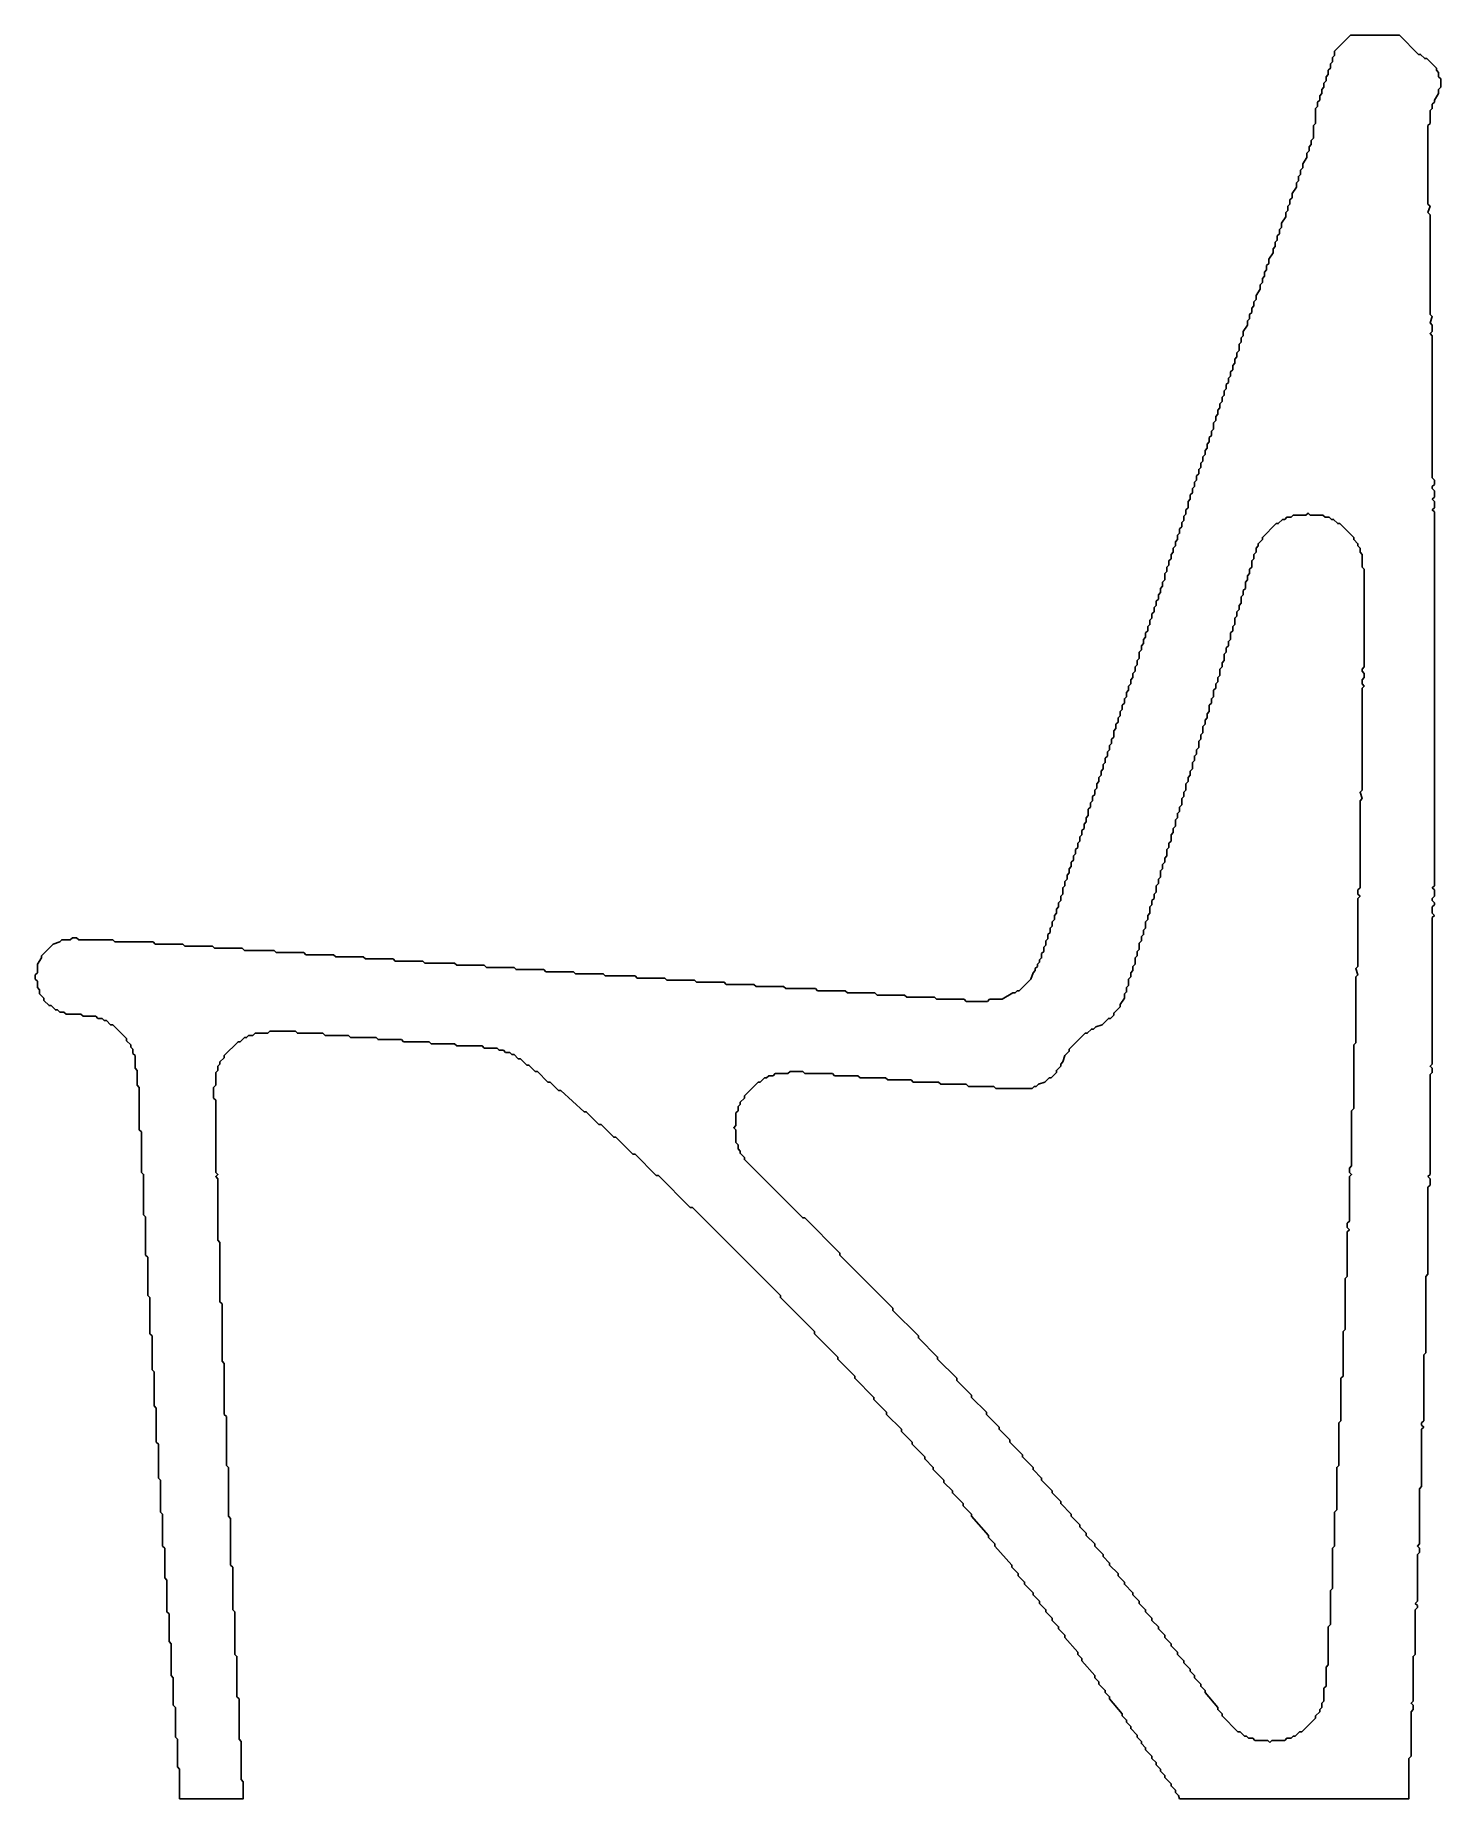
# Model space of a CAD drawing. Header units: metres. Extents: x 28 to 690, y 0 to 830.
import ezdxf

# ---------------------------------------------------------------- set-up
doc = ezdxf.new("R2010")
doc.units = ezdxf.units.M

msp = doc.modelspace()

# ---------------------------------------------------------------- linework, layer by layer
at = {"layer": 'CUT'}
for points in [[(97, 0), (125.5, 0), (125.5, 8), (124.5, 9), (124.5, 27), (123.5, 28), (123.5, 47), (122.5, 48), (122.5, 67), (121.5, 68), (121.5, 88), (120.5, 89), (120.5, 109), (119.5, 110), (119.5, 132), (118.5, 133), (118.5, 156), (117.5, 157), (117.5, 180), (116.5, 181), (116.5, 205), (115.5, 206), (115.5, 233), (114.5, 234), (114.5, 262), (113.5, 263), (113.5, 292), (112.5, 293), (113.5, 294), (112.5, 295), (112.5, 329), (111.5, 330), (111.5, 335), (112.5, 336), (112.5, 342), (113.5, 343), (113.5, 345), (114.5, 346), (114.5, 347), (116.5, 349), (116.5, 350), (123, 356.5), (124, 356.5), (126, 358.5), (127, 358.5), (128, 359.5), (130, 359.5), (131, 360.5), (137, 360.5), (138, 361.5), (150, 361.5), (151, 360.5), (163, 360.5), (164, 359.5), (175, 359.5), (176, 358.5), (188, 358.5), (189, 357.5), (200, 357.5), (201, 356.5), (213, 356.5), (214, 355.5), (225, 355.5), (226, 354.5), (238, 354.5), (239, 353.5), (245, 353.5), (246, 352.5), (248, 352.5), (249, 351.5), (251, 351.5), (252, 350.5), (253, 350.5), (255, 348.5), (256, 348.5), (259, 345.5), (260, 345.5), (263, 342.5), (264, 342.5), (269, 337.5), (270, 337.5), (274, 333.5), (275, 333.5), (286, 323.5), (287, 323.5), (293, 317.5), (294, 317.5), (300, 311.5), (301, 311.5), (309, 303.5), (310, 303.5), (320, 293.5), (321, 293.5), (336, 278.5), (337, 278.5), (378.5, 237), (378.5, 236), (394.5, 220), (394.5, 219), (405.5, 208), (405.5, 207), (413.5, 199), (413.5, 198), (422.5, 189), (422.5, 188), (428.5, 182), (428.5, 181), (435.5, 174), (435.5, 173), (440.5, 168), (440.5, 167), (446.5, 161), (446.5, 160), (450.5, 156), (450.5, 155), (455.5, 150), (455.5, 149), (459.5, 145), (459.5, 144), (464.5, 139), (464.5, 138), (468.5, 134), (468.5, 133), (476.5, 124), (476.5, 123), (479.5, 120), (479.5, 119), (487.5, 110), (487.5, 109), (490.5, 106), (490.5, 105), (493.5, 102), (493.5, 101), (497.5, 97), (497.5, 96), (500.5, 93), (500.5, 92), (503.5, 89), (503.5, 88), (506.5, 85), (506.5, 84), (509.5, 81), (509.5, 80), (512.5, 77), (512.5, 76), (518.5, 69), (518.5, 68), (520.5, 66), (520.5, 65), (526.5, 58), (526.5, 57), (528.5, 55), (528.5, 54), (531.5, 51), (531.5, 50), (533.5, 48), (533.5, 47), (539.5, 40), (539.5, 39), (541.5, 37), (541.5, 36), (543.5, 34), (543.5, 33), (546.5, 30), (546.5, 29), (548.5, 27), (548.5, 26), (550.5, 24), (550.5, 23), (553.5, 20), (553.5, 19), (555.5, 17), (555.5, 16), (557.5, 14), (557.5, 13), (559.5, 11), (559.5, 10), (562.5, 7), (562.5, 6), (564.5, 4), (564.5, 3), (566, 1.5), (566.5, 0), (674.5, 0), (674.5, 19), (675.5, 20), (675.5, 41), (676.5, 42), (676.5, 44), (675.5, 45), (676.5, 46), (676.5, 67), (677.5, 68), (677.5, 89), (678.5, 90), (678.5, 91), (677.5, 92), (678.5, 93), (678.5, 115), (679.5, 116), (679.5, 118), (678.5, 119), (679.5, 120), (679.5, 146), (680.5, 147), (680.5, 174), (681.5, 175), (680.5, 176), (680.5, 177), (681.5, 178), (681.5, 209), (682.5, 210), (682.5, 246), (683.5, 247), (683.5, 288), (684.5, 289), (684.5, 292), (683.5, 293), (684.5, 294), (684.5, 341), (685.5, 342), (685.5, 344), (684.5, 345), (685.5, 346), (685.5, 415), (686.5, 416), (685.5, 417), (685.5, 420), (686.5, 421), (686.5, 422), (685.5, 423), (685.5, 424), (686.5, 425), (686.5, 428), (685.5, 429), (686.5, 430), (686.5, 556), (686.5, 606), (685.5, 607), (686.5, 608), (686.5, 611), (685.5, 612), (686.5, 613), (686.5, 616), (685.5, 617), (685.5, 618), (686.5, 619), (686.5, 621), (685.5, 622), (685.5, 689), (684.5, 690), (685.5, 691), (685.5, 694), (684.5, 695), (685.5, 698), (684.5, 699), (684.5, 746), (683.5, 747), (684.5, 750), (683.5, 751), (683.5, 788), (684.5, 789), (684.5, 795), (685.5, 796), (685.5, 798), (686.5, 799), (686.5, 800), (688.5, 803), (688.5, 805), (689.5, 806), (689.5, 810), (688.5, 811), (688.5, 813), (687.5, 814), (687.5, 815), (683, 819.5), (682, 819.5), (680, 821.5), (679, 821.5), (670, 830.5), (647, 830.5), (639.5, 823), (639.5, 821), (638.5, 820), (638.5, 818), (637.5, 817), (637.5, 815), (636.5, 814), (636.5, 812), (635.5, 811), (635.5, 809), (634.5, 808), (634.5, 806), (633.5, 805), (633.5, 803), (632.5, 802), (632.5, 800), (631.5, 799), (631.5, 797), (630.5, 796), (630.5, 789), (629.5, 788), (629.5, 782), (628.5, 781), (628.5, 779), (627.5, 778), (627.5, 776), (626.5, 775), (626.5, 773), (624.5, 770), (624.5, 768), (623.5, 767), (623.5, 765), (622.5, 764), (622.5, 762), (621.5, 761), (621.5, 759), (619.5, 756), (619.5, 754), (618.5, 753), (618.5, 751), (617.5, 750), (617.5, 748), (616.5, 747), (616.5, 745), (614.5, 742), (614.5, 740), (613.5, 739), (613.5, 737), (612.5, 736), (612.5, 734), (611.5, 733), (611.5, 731), (610.5, 730), (610.5, 728), (608.5, 725), (608.5, 723), (607.5, 722), (607.5, 720), (606.5, 719), (606.5, 717), (605.5, 716), (605.5, 714), (604.5, 713), (604.5, 711), (602.5, 708), (602.5, 706), (601.5, 705), (601.5, 703), (600.5, 702), (600.5, 700), (599.5, 699), (599.5, 697), (598.5, 696), (598.5, 694), (596.5, 691), (596.5, 689), (595.5, 688), (595.5, 686), (594.5, 685), (594.5, 682), (593.5, 681), (593.5, 679), (592.5, 678), (592.5, 676), (591.5, 675), (591.5, 673), (590.5, 672), (590.5, 670), (589.5, 669), (589.5, 667), (588.5, 666), (588.5, 664), (587.5, 663), (587.5, 661), (586.5, 660), (586.5, 658), (585.5, 657), (585.5, 655), (584.5, 654), (584.5, 652), (583.5, 651), (583.5, 649), (582.5, 648), (582.5, 645), (581.5, 644), (581.5, 642), (580.5, 641), (580.5, 639), (579.5, 638), (579.5, 636), (578.5, 635), (578.5, 633), (577.5, 632), (577.5, 630), (576.5, 629), (576.5, 627), (575.5, 626), (575.5, 624), (574.5, 623), (574.5, 621), (573.5, 620), (573.5, 618), (572.5, 617), (572.5, 615), (571.5, 614), (571.5, 612), (570.5, 611), (570.5, 608), (569.5, 607), (569.5, 605), (568.5, 604), (568.5, 602), (567.5, 601), (567.5, 599), (566.5, 598), (566.5, 596), (565.5, 595), (565.5, 593), (564.5, 592), (564.5, 590), (563.5, 589), (563.5, 587), (562.5, 586), (562.5, 584), (561.5, 583), (561.5, 581), (560.5, 580), (560.5, 578), (559.5, 577), (559.5, 574), (558.5, 573), (558.5, 571), (557.5, 570), (557.5, 568), (556.5, 567), (556.5, 565), (555.5, 564), (555.5, 562), (554.5, 561), (554.5, 559), (553.5, 558), (553.5, 556), (552.5, 555), (552.5, 553), (551.5, 552), (551.5, 550), (550.5, 549), (550.5, 547), (549.5, 546), (549.5, 544), (548.5, 543), (548.5, 541), (547.5, 540), (547.5, 537), (546.5, 536), (546.5, 534), (545.5, 533), (545.5, 531), (544.5, 530), (544.5, 528), (543.5, 527), (543.5, 525), (542.5, 524), (542.5, 522), (541.5, 521), (541.5, 519), (540.5, 518), (540.5, 516), (539.5, 515), (539.5, 513), (538.5, 512), (538.5, 510), (537.5, 509), (537.5, 507), (536.5, 506), (536.5, 504), (535.5, 503), (535.5, 500), (534.5, 499), (534.5, 497), (533.5, 496), (533.5, 494), (532.5, 493), (532.5, 491), (531.5, 490), (531.5, 488), (530.5, 487), (530.5, 485), (529.5, 484), (529.5, 482), (528.5, 481), (528.5, 479), (527.5, 478), (527.5, 476), (526.5, 475), (526.5, 473), (525.5, 472), (525.5, 470), (524.5, 469), (524.5, 467), (523.5, 466), (523.5, 463), (522.5, 462), (522.5, 460), (521.5, 459), (521.5, 457), (520.5, 456), (520.5, 454), (519.5, 453), (519.5, 451), (518.5, 450), (518.5, 448), (517.5, 447), (517.5, 445), (516.5, 444), (516.5, 442), (515.5, 441), (515.5, 439), (514.5, 438), (514.5, 436), (513.5, 435), (513.5, 433), (512.5, 432), (512.5, 430), (511.5, 429), (511.5, 426), (510.5, 425), (510.5, 423), (509.5, 422), (509.5, 420), (508.5, 419), (508.5, 417), (507.5, 416), (507.5, 414), (506.5, 413), (506.5, 411), (505.5, 410), (505.5, 408), (504.5, 407), (504.5, 405), (503.5, 404), (503.5, 402), (502.5, 401), (502.5, 399), (501.5, 398), (501.5, 396), (500.5, 395), (500.5, 394), (499.5, 393), (499.5, 392), (498.5, 391), (498.5, 390), (497.5, 389), (496.5, 386), (491, 380.5), (490, 380.5), (489, 379.5), (488, 379.5), (483, 376.5), (477, 376.5), (476, 375.5), (466, 375.5), (465, 376.5), (452, 376.5), (451, 377.5), (438, 377.5), (437, 378.5), (424, 378.5), (423, 379.5), (410, 379.5), (409, 380.5), (396, 380.5), (395, 381.5), (381, 381.5), (380, 382.5), (367, 382.5), (366, 383.5), (353, 383.5), (352, 384.5), (339, 384.5), (338, 385.5), (325, 385.5), (324, 386.5), (311, 386.5), (310, 387.5), (296, 387.5), (295, 388.5), (282, 388.5), (281, 389.5), (268, 389.5), (267, 390.5), (254, 390.5), (253, 391.5), (240, 391.5), (239, 392.5), (226, 392.5), (225, 393.5), (211, 393.5), (210, 394.5), (197, 394.5), (196, 395.5), (183, 395.5), (182, 396.5), (169, 396.5), (168, 397.5), (155, 397.5), (154, 398.5), (141, 398.5), (140, 399.5), (126, 399.5), (125, 400.5), (112, 400.5), (111, 401.5), (98, 401.5), (97, 402.5), (84, 402.5), (83, 403.5), (65, 403.5), (64, 404.5), (48, 404.5), (47, 405.5), (45, 405.5), (44, 404.5), (40, 404.5), (39, 403.5), (36, 402.5), (30.5, 397), (30.5, 396), (28.5, 393), (28.5, 389), (27.5, 388), (27.5, 386), (28.5, 385), (28.5, 382), (29.5, 381), (29.5, 379), (31.5, 377), (31.5, 376), (34, 373.5), (35, 373.5), (37, 371.5), (38, 371.5), (39, 370.5), (41, 370.5), (42, 369.5), (49, 369.5), (50, 368.5), (56, 368.5), (57, 367.5), (59, 367.5), (60, 366.5), (61, 366.5), (63, 364.5), (64, 364.5), (70.5, 358), (70.5, 357), (72.5, 355), (72.5, 354), (73.5, 353), (73.5, 351), (74.5, 350), (74.5, 344), (75.5, 343), (75.5, 336), (76.5, 335), (76.5, 315), (77.5, 314), (77.5, 295), (78.5, 294), (78.5, 275), (79.5, 274), (79.5, 256), (80.5, 255), (80.5, 237), (81.5, 236), (81.5, 219), (82.5, 218), (82.5, 202), (83.5, 201), (83.5, 185), (84.5, 184), (84.5, 168), (85.5, 167), (85.5, 151), (86.5, 150), (86.5, 135), (87.5, 134), (87.5, 119), (88.5, 118), (88.5, 104), (89.5, 103), (89.5, 88), (90.5, 87), (90.5, 74), (91.5, 73), (91.5, 58), (92.5, 57), (92.5, 44), (93.5, 43), (93.5, 29), (94.5, 28), (94.5, 15), (95.5, 14), (95.5, 0)], [(609, 26.5), (608, 27.5), (602, 27.5), (601, 28.5), (599, 28.5), (598, 29.5), (597, 29.5), (595, 31.5), (594, 31.5), (586.5, 39), (586.5, 40), (584.5, 42), (584.5, 43), (578.5, 50), (578.5, 51), (576.5, 53), (576.5, 54), (573.5, 57), (573.5, 58), (571.5, 60), (571.5, 61), (568.5, 64), (568.5, 65), (565.5, 68), (565.5, 69), (562.5, 72), (562.5, 73), (559.5, 76), (559.5, 77), (556.5, 80), (556.5, 81), (553.5, 84), (553.5, 85), (550.5, 88), (550.5, 89), (547.5, 92), (547.5, 93), (544.5, 96), (544.5, 97), (540.5, 101), (540.5, 102), (537.5, 105), (537.5, 106), (533.5, 110), (533.5, 111), (530.5, 114), (530.5, 115), (526.5, 119), (526.5, 120), (522.5, 124), (522.5, 125), (519.5, 128), (519.5, 129), (515.5, 133), (515.5, 134), (510.5, 139), (510.5, 140), (506.5, 144), (506.5, 145), (501.5, 150), (501.5, 151), (497.5, 155), (497.5, 156), (492.5, 161), (492.5, 162), (486.5, 168), (486.5, 169), (481.5, 174), (481.5, 175), (475.5, 181), (475.5, 182), (468.5, 189), (468.5, 190), (461.5, 197), (461.5, 198), (452.5, 207), (452.5, 208), (443.5, 217), (443.5, 218), (431.5, 230), (431.5, 231), (406.5, 256), (406.5, 257), (390, 273.5), (389, 273.5), (361.5, 301), (361.5, 302), (359.5, 304), (359.5, 305), (358.5, 306), (358.5, 308), (357.5, 309), (357.5, 315), (356.5, 316), (357.5, 317), (357.5, 323), (358.5, 324), (358.5, 326), (359.5, 327), (359.5, 328), (361.5, 330), (361.5, 331), (368, 337.5), (369, 337.5), (371, 339.5), (372, 339.5), (373, 340.5), (375, 340.5), (376, 341.5), (382, 341.5), (383, 342.5), (389, 342.5), (390, 341.5), (403, 341.5), (404, 340.5), (415, 340.5), (416, 339.5), (428, 339.5), (429, 338.5), (440, 338.5), (441, 337.5), (453, 337.5), (454, 336.5), (466, 336.5), (467, 335.5), (479, 335.5), (480, 334.5), (497, 334.5), (498, 335.5), (499, 335.5), (500, 336.5), (503, 337.5), (505, 339.5), (506, 339.5), (508.5, 342), (508.5, 343), (510.5, 345), (510.5, 346), (511.5, 347), (512.5, 350), (514.5, 352), (514.5, 353), (522, 360.5), (523, 360.5), (525, 362.5), (526, 362.5), (527, 363.5), (530, 364.5), (533, 367.5), (534, 367.5), (535.5, 369), (535.5, 370), (538.5, 373), (538.5, 374), (540.5, 377), (540.5, 379), (541.5, 380), (541.5, 382), (542.5, 383), (542.5, 386), (543.5, 387), (543.5, 389), (544.5, 390), (544.5, 392), (545.5, 393), (545.5, 396), (546.5, 397), (546.5, 399), (547.5, 400), (547.5, 403), (548.5, 404), (548.5, 406), (549.5, 407), (549.5, 409), (550.5, 410), (550.5, 413), (551.5, 414), (551.5, 416), (552.5, 417), (552.5, 420), (553.5, 421), (553.5, 423), (554.5, 424), (554.5, 426), (555.5, 427), (555.5, 430), (556.5, 431), (556.5, 433), (557.5, 434), (557.5, 437), (558.5, 438), (558.5, 440), (559.5, 441), (559.5, 443), (560.5, 444), (560.5, 445), (560.5, 447), (561.5, 448), (561.5, 450), (562.5, 451), (562.5, 454), (563.5, 455), (563.5, 457), (564.5, 458), (564.5, 461), (565.5, 462), (565.5, 464), (566.5, 465), (566.5, 467), (567.5, 468), (567.5, 471), (568.5, 472), (568.5, 474), (569.5, 475), (569.5, 478), (570.5, 479), (570.5, 481), (571.5, 482), (571.5, 484), (572.5, 485), (572.5, 488), (573.5, 489), (573.5, 491), (574.5, 492), (574.5, 494), (575.5, 495), (575.5, 498), (576.5, 499), (576.5, 501), (577.5, 502), (577.5, 505), (578.5, 506), (578.5, 508), (579.5, 509), (579.5, 511), (580.5, 512), (580.5, 515), (581.5, 516), (581.5, 518), (582.5, 519), (582.5, 522), (583.5, 523), (583.5, 525), (584.5, 526), (584.5, 528), (585.5, 529), (585.5, 532), (586.5, 533), (586.5, 535), (587.5, 536), (587.5, 539), (588.5, 540), (588.5, 542), (589.5, 543), (589.5, 545), (590.5, 546), (590.5, 549), (591.5, 550), (591.5, 552), (592.5, 553), (592.5, 556), (593.5, 557), (593.5, 559), (594.5, 560), (594.5, 562), (595.5, 563), (595.5, 566), (596.5, 567), (596.5, 569), (597.5, 570), (597.5, 573), (598.5, 574), (598.5, 576), (599.5, 577), (599.5, 579), (600.5, 580), (600.5, 583), (601.5, 584), (601.5, 586), (602.5, 587), (602.5, 589), (603.5, 590), (603.5, 591), (605.5, 593), (605.5, 594), (612, 600.5), (613, 600.5), (615, 602.5), (616, 602.5), (617, 603.5), (619, 603.5), (620, 604.5), (626, 604.5), (627, 605.5), (628, 604.5), (634, 604.5), (635, 603.5), (637, 603.5), (638, 602.5), (639, 602.5), (641, 600.5), (642, 600.5), (648.5, 594), (648.5, 593), (650.5, 591), (650.5, 590), (651.5, 589), (651.5, 587), (652.5, 586), (652.5, 580), (653.5, 579), (653.5, 533), (652.5, 532), (652.5, 531), (653.5, 530), (653.5, 528), (652.5, 527), (652.5, 525), (653.5, 524), (652.5, 523), (652.5, 475), (651.5, 474), (652.5, 471), (651.5, 470), (651.5, 429), (650.5, 428), (650.5, 426), (651.5, 425), (650.5, 424), (650.5, 392), (649.5, 391), (650.5, 388), (649.5, 387), (649.5, 356), (648.5, 355), (648.5, 325), (647.5, 324), (647.5, 298), (646.5, 297), (646.5, 295), (647.5, 294), (646.5, 293), (646.5, 272), (645.5, 271), (645.5, 269), (646.5, 268), (645.5, 267), (645.5, 246), (644.5, 245), (644.5, 221), (643.5, 220), (643.5, 199), (642.5, 198), (642.5, 178), (641.5, 177), (641.5, 157), (640.5, 156), (640.5, 136), (639.5, 135), (639.5, 119), (638.5, 118), (638.5, 99), (637.5, 98), (637.5, 82), (636.5, 81), (636.5, 63), (635.5, 62), (635.5, 53), (634.5, 52), (634.5, 46), (633.5, 45), (633.5, 43), (632.5, 42), (632.5, 41), (630.5, 39), (630.5, 38), (624, 31.5), (623, 31.5), (621, 29.5), (620, 29.5), (619, 28.5), (617, 28.5), (616, 27.5), (610, 27.5)]]:
    msp.add_lwpolyline(points, close=True, dxfattribs=at)

doc.saveas('drawing.dxf')
